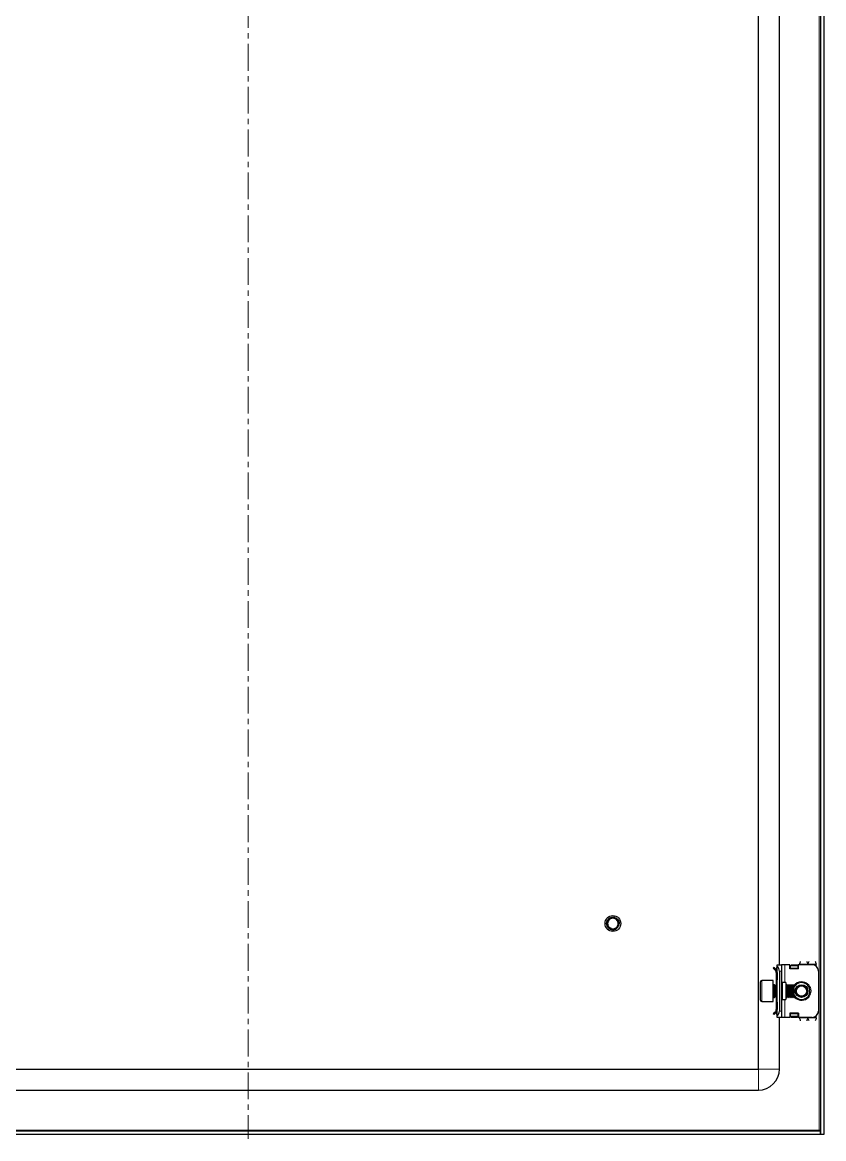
# Model space of a CAD drawing. Header units: millimetres. Extents: x -59 to 1529, y -979 to 1408.
# Drawn here: x 1149 to 1529, y -862 to -333 of the extents above; entities that cross this region are included whole.
import ezdxf

# ---------------------------------------------------------------- set-up
doc = ezdxf.new("R2010")
doc.units = ezdxf.units.MM
doc.linetypes.add('CENTERX2', pattern=[20.32, 12.7, -2.54, 2.54, -2.54])
doc.layers.add('FORMAT', color=7, linetype='Continuous')

msp = doc.modelspace()

# ---------------------------------------------------------------- linework, layer by layer
at = {"color": 8, "linetype": 'Continuous', "lineweight": 18}
for p, q in [((1526.69, 1298.65), (1526.69, -858.15)), ((1506.79, -781.75), (1506.29, -781.75)), ((1506.79, -781.25), (1506.58, -781.04)), ((1508.79, -782.75), (1507.79, -782.75)), ((1510.29, -779.75), (1510.29, -788.25)), ((1516.54, -781.4), (1513.04, -781.4)), ((1517.29, -779.5), (1521.29, -779.5)), ((1525.29, -779.5), (1521.29, -779.5)), ((1499.39, -787.25), (1499.39, -789.56)), ((1509.29, -788.25), (1509.29, -796.25)), ((1499.39, -789.56), (1499.39, -797.25)), ((1505.04, -789.25), (1505.04, -795.25)), ((1510.29, -796.25), (1510.29, -804.75)), ((1506.79, -802.75), (1506.29, -802.75)), ((1506.79, -803.25), (1506.58, -803.46)), ((1507.79, -801.75), (1508.79, -801.75)), ((1513.04, -803.1), (1516.54, -803.1)), ((1521.29, -805), (1517.29, -805)), ((1525.29, -805), (1521.29, -805)), ((1497.79, -829.25), (1497.79, -839.25)), ((1497.79, -829.25), (1507.79, -829.25)), ((1526.69, -858.15), (984.89, -858.15))]:
    msp.add_line(p, q, dxfattribs=at)
at = {"color": 7, "linetype": 'Continuous', "lineweight": 25}
for p, q in [((1527.29, 1300.75), (1527.29, -860.25)), ((1528.79, 1300.75), (1528.79, -860.25)), ((1497.79, -829.25), (1497.79, 1269.75)), ((1507.79, -779.75), (1507.79, -104.75)), ((1425.79, -760.05), (1425.85, -759.74)), ((1425.79, -760.05), (1425.79, -760.1)), ((1425.79, -760.25), (1425.79, -760.25)), ((1425.81, -759.85), (1425.81, -759.9)), ((1425.85, -759.64), (1425.84, -759.69)), ((1425.9, -759.45), (1425.88, -759.5)), ((1425.95, -759.27), (1425.94, -759.31)), ((1426.01, -759.13), (1426.11, -758.95)), ((1426.02, -759.13), (1426.12, -758.94)), ((1426.5, -761.12), (1426.33, -760.71)), ((1426.63, -762.33), (1426.51, -762.2)), ((1426.51, -762.21), (1426.53, -762.23)), ((1426.52, -758.28), (1426.68, -758.16)), ((1428.19, -757.31), (1428.14, -757.32)), ((1429.33, -757.3), (1429.29, -757.29)), ((1429.51, -757.34), (1429.46, -757.33)), ((1429.68, -757.39), (1429.64, -757.37)), ((1429.86, -757.45), (1429.82, -757.43)), ((1430.22, -757.61), (1430.18, -757.59)), ((1430.22, -757.61), (1430.22, -757.72)), ((1430.22, -757.61), (1430.36, -757.73)), ((1430.4, -757.72), (1430.35, -757.69)), ((1430.57, -757.83), (1430.53, -757.81)), ((1430.57, -757.83), (1430.77, -758.02)), ((1430.73, -757.96), (1430.69, -757.93)), ((1430.88, -758.1), (1430.84, -758.07)), ((1431.01, -758.24), (1430.98, -758.2)), ((1431.6, -759.21), (1431.6, -759.2)), ((1431.7, -760.95), (1431.63, -761.19)), ((1431.66, -759.39), (1431.65, -759.34)), ((1431.65, -761.14), (1431.67, -761.1)), ((1431.71, -759.56), (1431.7, -759.52)), ((1431.7, -760.95), (1431.71, -760.91)), ((1431.75, -759.75), (1431.74, -759.7)), ((1431.74, -760.75), (1431.75, -760.71)), ((1431.79, -760.14), (1431.76, -760.38)), ((1431.77, -759.94), (1431.77, -759.89)), ((1431.77, -760.55), (1431.78, -760.5)), ((1431.79, -760.14), (1431.78, -760.09)), ((1431.79, -760.34), (1431.79, -760.29)), ((1426.63, -762.33), (1426.66, -762.36)), ((1426.77, -762.47), (1426.81, -762.5)), ((1426.93, -762.6), (1426.96, -762.63)), ((1427.09, -762.72), (1427.13, -762.75)), ((1428.59, -763.24), (1429.33, -763.17)), ((1429.48, -763.17), (1429.52, -763.16)), ((1429.67, -763.12), (1429.71, -763.1)), ((1429.86, -763.05), (1429.91, -763.03)), ((1430.24, -762.88), (1430.01, -762.96)), ((1430.05, -762.97), (1430.1, -762.95)), ((1430.41, -762.77), (1430.21, -762.89)), ((1430.23, -762.81), (1430.28, -762.85)), ((1430.24, -762.88), (1430.28, -762.85)), ((1505.23, -781.11), (1504.87, -781.46)), ((1505.85, -782.44), (1504.87, -781.46)), ((1506.2, -782.09), (1505.23, -781.11)), ((1505.85, -782.44), (1506.2, -782.09)), ((1506.29, -781.75), (1506.29, -782.14)), ((1506.58, -781.04), (1506.79, -780.84)), ((1506.79, -779.75), (1508.79, -779.75)), ((1506.79, -780.51), (1506.79, -779.75)), ((1506.79, -803.99), (1506.79, -780.51)), ((1507.79, -782.75), (1507.79, -801.75)), ((1508.79, -779.75), (1508.79, -782.75)), ((1510.29, -779.75), (1508.79, -779.75)), ((1508.79, -782.75), (1508.79, -801.75)), ((1512.79, -779.75), (1510.29, -779.75)), ((1512.79, -781.75), (1512.79, -779.75)), ((1516.79, -781.75), (1512.79, -781.75)), ((1513.04, -780.13), (1513.54, -779.77)), ((1513.54, -780.13), (1513.04, -780.48)), ((1513.04, -780.48), (1513.04, -780.13)), ((1513.04, -781.4), (1513.04, -780.48)), ((1513.04, -781.75), (1513.04, -781.4)), ((1513.54, -779.77), (1513.54, -780.13)), ((1513.54, -779.77), (1516.04, -779.77)), ((1513.54, -780.13), (1516.04, -780.13)), ((1516.04, -780.13), (1516.04, -779.77)), ((1516.04, -779.77), (1516.54, -780.13)), ((1516.54, -780.48), (1516.04, -780.13)), ((1516.54, -780.13), (1516.54, -780.48)), ((1516.54, -780.48), (1516.54, -781.4)), ((1516.54, -781.4), (1516.54, -781.75)), ((1516.59, -779.87), (1516.59, -781.75)), ((1516.79, -779.87), (1516.59, -779.87)), ((1516.79, -781.75), (1516.79, -779.75)), ((1523.29, -779.75), (1516.79, -779.75)), ((1517.29, -779.75), (1517.29, -779.5)), ((1525.29, -780.51), (1525.29, -779.5)), ((1526.29, -782.75), (1526.29, -801.75)), ((1498.79, -789.88), (1498.79, -787.85)), ((1504.79, -787.25), (1499.39, -787.25)), ((1504.79, -789.56), (1504.79, -787.25)), ((1506.29, -783.5), (1506.79, -783.5)), ((1506.29, -783.5), (1506.29, -787)), ((1506.79, -787), (1506.29, -787)), ((1506.29, -787), (1506.29, -789.25)), ((1506.79, -783.5), (1506.79, -787)), ((1510.79, -788.25), (1509.29, -788.25)), ((1510.79, -788.25), (1510.79, -796.25)), ((1498.79, -796.65), (1498.79, -789.88)), ((1504.79, -797.25), (1504.79, -789.56)), ((1505.4, -789.25), (1505.04, -789.25)), ((1505.79, -789.8), (1505.4, -789.25)), ((1505.4, -794.78), (1505.4, -789.25)), ((1506.18, -789.25), (1505.79, -789.8)), ((1505.79, -794.31), (1505.79, -789.8)), ((1506.4, -789.25), (1506.18, -789.25)), ((1506.18, -794.78), (1506.18, -789.25)), ((1506.79, -789.8), (1506.4, -789.25)), ((1506.4, -794.78), (1506.4, -789.25)), ((1511.18, -789.25), (1510.79, -789.8)), ((1511.4, -789.25), (1511.18, -789.25)), ((1511.18, -794.78), (1511.18, -789.25)), ((1511.79, -789.8), (1511.4, -789.25)), ((1511.4, -794.78), (1511.4, -789.25)), ((1512.18, -789.25), (1511.79, -789.8)), ((1511.79, -794.31), (1511.79, -789.8)), ((1512.4, -789.25), (1512.18, -789.25)), ((1512.18, -794.78), (1512.18, -789.25)), ((1512.79, -789.8), (1512.4, -789.25)), ((1512.4, -794.78), (1512.4, -789.25)), ((1513.18, -789.25), (1512.79, -789.8)), ((1512.79, -794.31), (1512.79, -789.8)), ((1513.4, -789.25), (1513.18, -789.25)), ((1513.18, -794.78), (1513.18, -789.25)), ((1513.79, -789.8), (1513.4, -789.25)), ((1513.4, -794.78), (1513.4, -789.25)), ((1514.18, -789.25), (1513.79, -789.8)), ((1513.79, -794.31), (1513.79, -789.8)), ((1514.23, -789.25), (1514.18, -789.25)), ((1514.18, -794.78), (1514.18, -789.25)), ((1514.79, -789.8), (1514.23, -789.25)), ((1514.23, -790.63), (1514.23, -789.25)), ((1514.23, -795.25), (1514.23, -790.63)), ((1514.79, -790.93), (1514.79, -789.8)), ((1514.79, -794.7), (1514.79, -790.93)), ((1499.39, -797.25), (1504.79, -797.25)), ((1505.04, -795.25), (1505.4, -795.25)), ((1505.4, -795.25), (1505.79, -794.7)), ((1505.4, -795.25), (1505.4, -794.78)), ((1505.79, -794.7), (1505.79, -794.31)), ((1505.79, -794.7), (1506.18, -795.25)), ((1506.18, -795.25), (1506.18, -794.78)), ((1506.18, -795.25), (1506.4, -795.25)), ((1506.29, -795.25), (1506.29, -797.5)), ((1506.29, -797.5), (1506.79, -797.5)), ((1506.29, -797.5), (1506.29, -801)), ((1506.4, -795.25), (1506.79, -794.7)), ((1506.4, -795.25), (1506.4, -794.78)), ((1506.79, -797.5), (1506.79, -801)), ((1509.29, -796.25), (1510.79, -796.25)), ((1510.79, -794.7), (1511.18, -795.25)), ((1511.18, -795.25), (1511.18, -794.78)), ((1511.18, -795.25), (1511.4, -795.25)), ((1511.4, -795.25), (1511.79, -794.7)), ((1511.4, -795.25), (1511.4, -794.78)), ((1511.79, -794.7), (1511.79, -794.31)), ((1511.79, -794.7), (1512.18, -795.25)), ((1512.18, -795.25), (1512.18, -794.78)), ((1512.18, -795.25), (1512.4, -795.25)), ((1512.4, -795.25), (1512.79, -794.7)), ((1512.4, -795.25), (1512.4, -794.78)), ((1512.79, -794.7), (1512.79, -794.31)), ((1512.79, -794.7), (1513.18, -795.25)), ((1513.18, -795.25), (1513.18, -794.78)), ((1513.18, -795.25), (1513.4, -795.25)), ((1513.4, -795.25), (1513.79, -794.7)), ((1513.4, -795.25), (1513.4, -794.78)), ((1513.79, -794.7), (1513.79, -794.31)), ((1513.79, -794.7), (1514.18, -795.25)), ((1514.18, -795.25), (1514.18, -794.78)), ((1514.18, -795.25), (1514.23, -795.25)), ((1514.23, -795.25), (1514.79, -794.7)), ((1505.85, -802.06), (1504.87, -803.04)), ((1505.23, -803.39), (1504.87, -803.04)), ((1506.2, -802.41), (1505.23, -803.39)), ((1505.85, -802.06), (1506.2, -802.41)), ((1506.29, -801), (1506.79, -801)), ((1506.29, -802.75), (1506.29, -802.29)), ((1506.79, -803.66), (1506.58, -803.46)), ((1506.79, -804.75), (1506.79, -803.99)), ((1508.79, -801.75), (1508.79, -804.75)), ((1516.79, -802.75), (1512.79, -802.75)), ((1512.79, -802.75), (1512.79, -804.75)), ((1513.04, -803.1), (1513.04, -802.75)), ((1513.04, -804.02), (1513.04, -803.1)), ((1513.04, -804.02), (1513.54, -804.37)), ((1513.04, -804.37), (1513.04, -804.02)), ((1513.54, -804.72), (1513.04, -804.37)), ((1516.04, -804.37), (1513.54, -804.37)), ((1513.54, -804.37), (1513.54, -804.72)), ((1516.04, -804.37), (1516.54, -804.02)), ((1516.04, -804.72), (1516.04, -804.37)), ((1516.54, -804.37), (1516.04, -804.72)), ((1516.54, -802.75), (1516.54, -803.1)), ((1516.54, -803.1), (1516.54, -804.02)), ((1516.54, -804.02), (1516.54, -804.37)), ((1516.59, -802.75), (1516.59, -804.63)), ((1516.79, -802.75), (1516.79, -804.75)), ((1525.29, -805), (1525.29, -803.99)), ((1508.79, -804.75), (1506.79, -804.75)), ((1507.79, -829.25), (1507.79, -804.75)), ((1510.29, -804.75), (1508.79, -804.75)), ((1512.79, -804.75), (1510.29, -804.75)), ((1516.04, -804.72), (1513.54, -804.72)), ((1516.59, -804.63), (1516.79, -804.63)), ((1523.29, -804.75), (1516.79, -804.75)), ((1517.29, -805), (1517.29, -804.75)), ((1013.79, -829.25), (1497.79, -829.25)), ((1013.79, -839.25), (1497.79, -839.25)), ((1527.09, -858.75), (984.49, -858.75)), ((1527.09, -860.25), (984.49, -860.25)), ((1526.69, -858.15), (1526.93, -858.75)), ((1527.09, -858.75), (1527.09, -860.25)), ((1528.79, -860.25), (1527.29, -860.25))]:
    msp.add_line(p, q, dxfattribs=at)
for centre, radius in [((1428.79, -760.25), 3.75), ((1518.29, -792.25), 3), ((1518.29, -792.25), 2.76), ((1518.29, -792.25), 2.45)]:
    msp.add_circle(centre, radius, dxfattribs=at)
for centre, radius, start, end in [((1428.79, -760.25), 3, 180, 220.7437), ((1428.79, -760.25), 2.5, 168.5944, 190.5165), ((1428.79, -760.25), 2.5, 108.5944, 168.5944), ((1428.79, -760.25), 2.5, 48.5944, 108.5944), ((1428.79, -760.25), 2.5, 288.5944, 348.5944), ((1428.79, -760.25), 2.5, 348.5944, 48.5944), ((1428.79, -760.25), 3, 239.9286, 266.2193), ((1428.79, -760.25), 2.5, 255.8881, 288.5944), ((1507.29, -781.75), 1, 135, 180), ((1504.79, -782.75), 3, 360, 48.1897), ((1523.29, -782.75), 3, 0, 90), ((1499.39, -787.85), 0.6, 90, 180), ((1509.29, -787.75), 0.5, 180, 270), ((1518.29, -792.25), 4, 270, 151.045), ((1505.04, -789), 0.25, 180, 270), ((1499.39, -796.65), 0.6, 180, 270), ((1505.04, -795.5), 0.25, 90, 180), ((1509.29, -796.75), 0.5, 90, 180), ((1518.29, -792.25), 4, 208.955, 270), ((1507.29, -802.75), 1, 180, 225), ((1504.79, -801.75), 3, 311.8103, 360), ((1523.29, -801.75), 3, 270, 0), ((1497.79, -829.25), 10, 270, 0)]:
    msp.add_arc(centre, radius, start, end, dxfattribs=at)
at = {"color": 8, "linetype": 'Continuous', "lineweight": 18}
for start, end in [(215.4622, 90), (90, 144.5378)]:
    msp.add_arc((1518.29, -792.25), 4.5, start, end, dxfattribs=at)
at = {"color": 7, "linetype": 'Continuous', "lineweight": 25}
for points, knots in [([(1425.79, -760.26), (1425.79, -760.21), (1425.78, -760.13), (1425.8, -760.05), (1425.81, -760.03)], [0, 0, 0, 0, 0.659859, 1, 1, 1, 1]), ([(1426.28, -759.96), (1426.27, -759.97), (1426.25, -760.01), (1426.21, -760.06), (1426.16, -760.11), (1426.09, -760.16), (1426.02, -760.2), (1425.93, -760.23), (1425.86, -760.25), (1425.81, -760.25), (1425.79, -760.25)], [0, 0, 0, 0, 0.060221, 0.18113, 0.301988, 0.42281, 0.589437, 0.75603, 0.87711, 1, 1, 1, 1]), ([(1425.79, -760.05), (1425.83, -760.04), (1425.89, -760.01), (1425.99, -759.99), (1426.08, -759.99), (1426.16, -760.01), (1426.21, -760.03), (1426.23, -760.04)], [0, 0, 0, 0, 0.235039, 0.445532, 0.651268, 0.847853, 1, 1, 1, 1]), ([(1426.14, -760.12), (1426.12, -760.11), (1426.06, -760.09), (1425.97, -760.08), (1425.88, -760.08), (1425.82, -760.1), (1425.79, -760.1)], [0, 0, 0, 0, 0.237597, 0.516729, 0.755527, 1, 1, 1, 1]), ([(1425.79, -760.26), (1425.82, -760.24), (1425.88, -760.21), (1425.97, -760.18), (1426.03, -760.18), (1426.06, -760.18)], [0, 0, 0, 0, 0.371226, 0.708872, 1, 1, 1, 1]), ([(1426.72, -762.03), (1426.69, -762.01), (1426.45, -761.79), (1426.1, -761.33), (1425.86, -760.72), (1425.81, -760.37), (1425.79, -760.25)], [0, 0, 0, 0, 0.050685, 0.485619, 0.826643, 1, 1, 1, 1]), ([(1425.81, -759.85), (1425.85, -759.84), (1425.91, -759.81), (1426.01, -759.81), (1426.1, -759.82), (1426.18, -759.84), (1426.24, -759.87), (1426.27, -759.9), (1426.28, -759.91)], [0, 0, 0, 0, 0.214065, 0.402363, 0.585629, 0.760234, 0.923894, 1, 1, 1, 1]), ([(1426.25, -760.01), (1426.23, -759.99), (1426.17, -759.95), (1426.08, -759.91), (1425.99, -759.89), (1425.9, -759.88), (1425.84, -759.89), (1425.81, -759.9)], [0, 0, 0, 0, 0.1891735, 0.4046974, 0.6202202, 0.8079351, 1, 1, 1, 1]), ([(1426.31, -759.9), (1426.3, -759.89), (1426.27, -759.85), (1426.21, -759.8), (1426.12, -759.75), (1426.03, -759.71), (1425.94, -759.69), (1425.87, -759.69), (1425.84, -759.69)], [0, 0, 0, 0, 0.069872, 0.258455, 0.446951, 0.635422, 0.81547, 1, 1, 1, 1]), ([(1425.85, -759.64), (1425.86, -759.59), (1425.87, -759.51), (1425.91, -759.44), (1425.92, -759.41)], [0, 0, 0, 0, 0.657988, 1, 1, 1, 1]), ([(1425.85, -759.64), (1425.88, -759.64), (1425.95, -759.62), (1426.05, -759.63), (1426.13, -759.65), (1426.21, -759.69), (1426.27, -759.73), (1426.3, -759.76), (1426.31, -759.78)], [0, 0, 0, 0, 0.208898, 0.388587, 0.562428, 0.727295, 0.881578, 1, 1, 1, 1]), ([(1426.31, -759.75), (1426.3, -759.73), (1426.27, -759.69), (1426.21, -759.63), (1426.13, -759.58), (1426.06, -759.54), (1425.97, -759.51), (1425.91, -759.5), (1425.88, -759.5)], [0, 0, 0, 0, 0.137266, 0.30795, 0.478578, 0.649185, 0.822833, 1, 1, 1, 1]), ([(1425.9, -759.45), (1425.93, -759.45), (1425.99, -759.45), (1426.07, -759.46), (1426.15, -759.49), (1426.22, -759.54), (1426.28, -759.59), (1426.32, -759.64), (1426.34, -759.68), (1426.34, -759.7)], [0, 0, 0, 0, 0.165667, 0.330522, 0.488809, 0.638525, 0.778629, 0.909213, 1, 1, 1, 1]), ([(1426.31, -759.61), (1426.31, -759.6), (1426.29, -759.56), (1426.24, -759.49), (1426.16, -759.42), (1426.09, -759.37), (1426.01, -759.33), (1425.96, -759.32), (1425.94, -759.31)], [0, 0, 0, 0, 0.0761511, 0.2767043, 0.47712, 0.6774733, 0.8375735, 1, 1, 1, 1]), ([(1425.95, -759.27), (1426.16, -758.84), (1426.48, -758.2), (1427.06, -757.8), (1427.26, -757.67)], [0, 0, 0, 0, 0.657042, 1, 1, 1, 1]), ([(1425.95, -759.27), (1425.98, -759.27), (1426.04, -759.28), (1426.12, -759.31), (1426.19, -759.35), (1426.24, -759.41), (1426.29, -759.46), (1426.32, -759.53), (1426.34, -759.58), (1426.34, -759.62), (1426.34, -759.63)], [0, 0, 0, 0, 0.154027, 0.307095, 0.452862, 0.590123, 0.718565, 0.838856, 0.95247, 1, 1, 1, 1]), ([(1426.03, -759.14), (1426.04, -759.08), (1426.07, -758.95), (1426.14, -758.84), (1426.17, -758.78)], [0, 0, 0, 0, 0.462482, 1, 1, 1, 1]), ([(1426.16, -758.86), (1426.18, -758.79), (1426.32, -758.45), (1426.64, -758.13), (1426.91, -757.91), (1426.96, -757.87)], [0, 0, 0, 0, 0.17549, 0.867074, 1, 1, 1, 1]), ([(1426.24, -758.73), (1426.26, -758.68), (1426.36, -758.38), (1426.61, -758.17), (1426.81, -757.99)], [0, 0, 0, 0, 0.1718651, 1, 1, 1, 1]), ([(1426.28, -759.92), (1426.27, -760.02), (1426.26, -760.29), (1426.3, -760.55), (1426.33, -760.71)], [0, 0, 0, 0, 0.408521, 1, 1, 1, 1]), ([(1426.34, -759.76), (1426.33, -759.76), (1426.32, -759.81), (1426.3, -759.86), (1426.28, -759.91), (1426.28, -759.92)], [0, 0, 0, 0, 0.157682, 0.8030401, 1, 1, 1, 1]), ([(1427.63, -757.89), (1427.56, -757.93), (1427.24, -758.11), (1426.75, -758.58), (1426.44, -759.16), (1426.35, -759.5), (1426.34, -759.56)], [0, 0, 0, 0, 0.104785, 0.513079, 0.918136, 1, 1, 1, 1]), ([(1426.34, -759.56), (1426.34, -759.59), (1426.35, -759.66), (1426.34, -759.72), (1426.34, -759.76)], [0, 0, 0, 0, 0.544473, 1, 1, 1, 1]), ([(1426.52, -758.28), (1426.52, -758.29), (1426.5, -758.31), (1426.49, -758.33), (1426.47, -758.34)], [0, 0, 0, 0, 0.2967964, 1, 1, 1, 1]), ([(1427.78, -762.48), (1427.71, -762.45), (1427.38, -762.29), (1426.87, -761.87), (1426.62, -761.37), (1426.5, -761.12)], [0, 0, 0, 0, 0.130652, 0.560007, 1, 1, 1, 1]), ([(1426.51, -762.21), (1426.53, -762.18), (1426.56, -762.14), (1426.63, -762.08), (1426.68, -762.05), (1426.71, -762.03), (1426.72, -762.03)], [0, 0, 0, 0, 0.315056, 0.630194, 0.945514, 1, 1, 1, 1]), ([(1427.08, -762.08), (1427.05, -762.07), (1426.99, -762.06), (1426.9, -762.06), (1426.83, -762.07), (1426.74, -762.09), (1426.64, -762.14), (1426.57, -762.19), (1426.53, -762.23)], [0, 0, 0, 0, 0.149407, 0.278563, 0.407661, 0.536722, 0.727045, 1, 1, 1, 1]), ([(1426.65, -758.15), (1426.64, -758.15), (1426.63, -758.16), (1426.62, -758.18), (1426.61, -758.18)], [0, 0, 0, 0, 0.4842322, 1, 1, 1, 1]), ([(1426.63, -762.33), (1426.64, -762.3), (1426.67, -762.25), (1426.73, -762.19), (1426.8, -762.14), (1426.87, -762.1), (1426.94, -762.08), (1427.02, -762.07), (1427.07, -762.08), (1427.09, -762.09)], [0, 0, 0, 0, 0.159446, 0.318034, 0.469983, 0.61348, 0.747649, 0.872856, 1, 1, 1, 1]), ([(1427.14, -762.13), (1427.14, -762.13), (1427.1, -762.13), (1427.04, -762.14), (1426.95, -762.15), (1426.87, -762.19), (1426.79, -762.23), (1426.72, -762.29), (1426.68, -762.34), (1426.66, -762.36)], [0, 0, 0, 0, 0.018281, 0.175639, 0.332896, 0.490097, 0.647274, 0.821632, 1, 1, 1, 1]), ([(1426.72, -762.03), (1426.74, -762.03), (1426.78, -762.02), (1426.87, -762.01), (1426.96, -762.02), (1427.05, -762.06), (1427.13, -762.11), (1427.22, -762.2), (1427.29, -762.31), (1427.31, -762.4), (1427.32, -762.44)], [0, 0, 0, 0, 0.073646, 0.169563, 0.351373, 0.438893, 0.519676, 0.682906, 0.8512, 1, 1, 1, 1]), ([(1426.78, -758.02), (1426.77, -758.03), (1426.76, -758.04), (1426.75, -758.05), (1426.75, -758.05)], [0, 0, 0, 0, 0.485158, 1, 1, 1, 1]), ([(1426.77, -762.47), (1426.78, -762.44), (1426.8, -762.37), (1426.86, -762.29), (1426.92, -762.23), (1426.99, -762.19), (1427.06, -762.16), (1427.12, -762.14), (1427.15, -762.14), (1427.15, -762.14)], [0, 0, 0, 0, 0.198035, 0.367663, 0.531495, 0.686664, 0.831818, 0.981917, 1, 1, 1, 1]), ([(1427.22, -762.21), (1427.21, -762.21), (1427.16, -762.22), (1427.09, -762.24), (1427, -762.29), (1426.92, -762.35), (1426.85, -762.42), (1426.82, -762.47), (1426.81, -762.5)], [0, 0, 0, 0, 0.0505, 0.241124, 0.431653, 0.622154, 0.808692, 1, 1, 1, 1]), ([(1426.92, -757.9), (1426.92, -757.9), (1426.91, -757.91), (1426.9, -757.92), (1426.89, -757.93)], [0, 0, 0, 0, 0.4845464, 1, 1, 1, 1]), ([(1427.08, -757.78), (1427.08, -757.79), (1427.06, -757.8), (1427.05, -757.8), (1427.04, -757.81)], [0, 0, 0, 0, 0.4826873, 1, 1, 1, 1]), ([(1427.08, -757.78), (1427.09, -757.77), (1427.14, -757.74), (1427.2, -757.72), (1427.24, -757.7)], [0, 0, 0, 0, 0.230751, 1, 1, 1, 1]), ([(1427.25, -757.67), (1427.24, -757.68), (1427.23, -757.69), (1427.22, -757.69), (1427.21, -757.7)], [0, 0, 0, 0, 0.4801941, 1, 1, 1, 1]), ([(1427.25, -757.67), (1427.28, -757.69), (1427.34, -757.73), (1427.41, -757.8), (1427.45, -757.85), (1427.46, -757.87)], [0, 0, 0, 0, 0.362858, 0.693435, 1, 1, 1, 1]), ([(1427.61, -757.93), (1427.6, -757.93), (1427.56, -757.92), (1427.49, -757.89), (1427.41, -757.84), (1427.33, -757.77), (1427.29, -757.7), (1427.26, -757.67)], [0, 0, 0, 0, 0.084477, 0.253367, 0.470159, 0.686909, 1, 1, 1, 1]), ([(1427.43, -757.57), (1427.42, -757.58), (1427.41, -757.59), (1427.39, -757.59), (1427.39, -757.6)], [0, 0, 0, 0, 0.477867, 1, 1, 1, 1]), ([(1427.54, -757.88), (1427.54, -757.86), (1427.53, -757.81), (1427.5, -757.74), (1427.45, -757.66), (1427.41, -757.62), (1427.39, -757.6)], [0, 0, 0, 0, 0.154183, 0.462567, 0.728091, 1, 1, 1, 1]), ([(1427.43, -757.57), (1427.46, -757.6), (1427.52, -757.63), (1427.58, -757.71), (1427.63, -757.79), (1427.66, -757.85), (1427.66, -757.89), (1427.66, -757.9)], [0, 0, 0, 0, 0.260762, 0.494805, 0.723794, 0.94279, 1, 1, 1, 1]), ([(1427.62, -757.49), (1427.61, -757.49), (1427.6, -757.5), (1427.58, -757.5), (1427.57, -757.51)], [0, 0, 0, 0, 0.4764859, 1, 1, 1, 1]), ([(1427.71, -757.9), (1427.71, -757.89), (1427.71, -757.83), (1427.7, -757.75), (1427.67, -757.66), (1427.63, -757.58), (1427.59, -757.53), (1427.57, -757.51)], [0, 0, 0, 0, 0.114393, 0.350182, 0.585971, 0.790611, 1, 1, 1, 1]), ([(1427.62, -757.49), (1427.64, -757.48), (1427.7, -757.45), (1427.76, -757.44), (1427.81, -757.43)], [0, 0, 0, 0, 0.301025, 1, 1, 1, 1]), ([(1427.62, -757.49), (1427.65, -757.51), (1427.7, -757.56), (1427.75, -757.63), (1427.79, -757.72), (1427.81, -757.8), (1427.82, -757.86), (1427.81, -757.9), (1427.81, -757.91)], [0, 0, 0, 0, 0.218347, 0.41099, 0.598711, 0.777744, 0.945667, 1, 1, 1, 1]), ([(1427.99, -757.88), (1427.98, -757.88), (1427.93, -757.9), (1427.85, -757.91), (1427.75, -757.91), (1427.68, -757.9), (1427.64, -757.89), (1427.63, -757.89)], [0, 0, 0, 0, 0.099011, 0.388276, 0.61301, 0.895384, 1, 1, 1, 1]), ([(1427.81, -757.41), (1427.8, -757.42), (1427.79, -757.42), (1427.77, -757.43), (1427.76, -757.43)], [0, 0, 0, 0, 0.476579, 1, 1, 1, 1]), ([(1427.84, -757.91), (1427.84, -757.91), (1427.85, -757.87), (1427.86, -757.8), (1427.86, -757.7), (1427.85, -757.6), (1427.81, -757.51), (1427.78, -757.46), (1427.76, -757.43)], [0, 0, 0, 0, 0.019058, 0.219488, 0.419831, 0.620151, 0.807785, 1, 1, 1, 1]), ([(1427.81, -757.41), (1427.83, -757.44), (1427.88, -757.49), (1427.92, -757.57), (1427.95, -757.66), (1427.96, -757.74), (1427.96, -757.81), (1427.94, -757.85), (1427.94, -757.87)], [0, 0, 0, 0, 0.213002, 0.396975, 0.575181, 0.744364, 0.902779, 1, 1, 1, 1]), ([(1428, -757.35), (1428, -757.36), (1427.98, -757.36), (1427.96, -757.36), (1427.96, -757.37)], [0, 0, 0, 0, 0.478977, 1, 1, 1, 1]), ([(1427.96, -757.87), (1427.97, -757.84), (1428, -757.79), (1428.01, -757.7), (1428.02, -757.61), (1428.01, -757.5), (1427.98, -757.42), (1427.96, -757.37)], [0, 0, 0, 0, 0.147065, 0.321231, 0.495346, 0.669443, 1, 1, 1, 1]), ([(1428.26, -757.65), (1428.25, -757.66), (1428.23, -757.71), (1428.16, -757.79), (1428.07, -757.85), (1428.01, -757.87), (1427.99, -757.88)], [0, 0, 0, 0, 0.153621, 0.528305, 0.811762, 1, 1, 1, 1]), ([(1428, -757.35), (1428.02, -757.38), (1428.06, -757.44), (1428.09, -757.53), (1428.1, -757.61), (1428.1, -757.69), (1428.08, -757.77), (1428.06, -757.82), (1428.04, -757.85), (1428.03, -757.86)], [0, 0, 0, 0, 0.195461, 0.359649, 0.517607, 0.666788, 0.806268, 0.936243, 1, 1, 1, 1]), ([(1428.08, -757.81), (1428.08, -757.81), (1428.11, -757.77), (1428.14, -757.68), (1428.17, -757.57), (1428.17, -757.48), (1428.17, -757.4), (1428.15, -757.35), (1428.14, -757.32)], [0, 0, 0, 0, 0.001313, 0.309582, 0.493731, 0.677835, 0.837663, 1, 1, 1, 1]), ([(1428.11, -757.82), (1428.14, -757.8), (1428.19, -757.76), (1428.23, -757.69), (1428.25, -757.66), (1428.26, -757.65)], [0, 0, 0, 0, 0.41332, 0.833507, 1, 1, 1, 1]), ([(1428.19, -757.31), (1428.2, -757.34), (1428.22, -757.39), (1428.24, -757.47), (1428.24, -757.56), (1428.23, -757.63), (1428.19, -757.72), (1428.15, -757.78), (1428.12, -757.81)], [0, 0, 0, 0, 0.1625787, 0.3241601, 0.4782157, 0.6233718, 0.7592045, 1, 1, 1, 1]), ([(1428.15, -757.33), (1428.17, -757.32), (1428.29, -757.28), (1428.41, -757.27), (1428.52, -757.26)], [0, 0, 0, 0, 0.169871, 1, 1, 1, 1]), ([(1428.19, -757.31), (1428.22, -757.3), (1428.54, -757.24), (1429.18, -757.23), (1429.84, -757.41), (1430.17, -757.59), (1430.24, -757.62)], [0, 0, 0, 0, 0.044285, 0.46488, 0.894202, 1, 1, 1, 1]), ([(1430.23, -757.93), (1430.17, -757.9), (1429.84, -757.72), (1429.17, -757.54), (1428.55, -757.57), (1428.26, -757.65), (1428.26, -757.65)], [0, 0, 0, 0, 0.102158, 0.551599, 0.99962, 1, 1, 1, 1]), ([(1428.62, -757.28), (1428.69, -757.27), (1428.86, -757.24), (1429.03, -757.26), (1429.13, -757.27)], [0, 0, 0, 0, 0.399625, 1, 1, 1, 1]), ([(1429.28, -757.31), (1429.33, -757.31), (1429.48, -757.32), (1429.63, -757.37), (1429.72, -757.4)], [0, 0, 0, 0, 0.353316, 1, 1, 1, 1]), ([(1430.15, -757.91), (1430.15, -757.9), (1430.15, -757.87), (1430.16, -757.8), (1430.19, -757.71), (1430.22, -757.65), (1430.24, -757.62)], [0, 0, 0, 0, 0.058255, 0.305509, 0.64716, 1, 1, 1, 1]), ([(1430.44, -758.37), (1430.43, -758.37), (1430.39, -758.33), (1430.35, -758.27), (1430.3, -758.19), (1430.26, -758.1), (1430.24, -758.01), (1430.23, -757.96), (1430.23, -757.93)], [0, 0, 0, 0, 0.066273, 0.267344, 0.423096, 0.618734, 0.814089, 1, 1, 1, 1]), ([(1430.24, -757.93), (1430.26, -757.91), (1430.29, -757.86), (1430.33, -757.78), (1430.35, -757.72), (1430.35, -757.69)], [0, 0, 0, 0, 0.351509, 0.671861, 1, 1, 1, 1]), ([(1430.25, -762.8), (1430.32, -762.75), (1430.67, -762.52), (1431.16, -762.02), (1431.39, -761.46), (1431.49, -761.22)], [0, 0, 0, 0, 0.128781, 0.613629, 1, 1, 1, 1]), ([(1430.4, -757.72), (1430.39, -757.75), (1430.39, -757.82), (1430.36, -757.92), (1430.31, -758), (1430.28, -758.05), (1430.26, -758.07), (1430.26, -758.07)], [0, 0, 0, 0, 0.275174, 0.522846, 0.765225, 0.99702, 1, 1, 1, 1]), ([(1430.27, -758.12), (1430.28, -758.11), (1430.32, -758.09), (1430.39, -758.04), (1430.45, -757.97), (1430.5, -757.89), (1430.52, -757.83), (1430.53, -757.81)], [0, 0, 0, 0, 0.0849649, 0.3293377, 0.5737157, 0.7844106, 1, 1, 1, 1]), ([(1430.57, -757.83), (1430.56, -757.87), (1430.55, -757.94), (1430.51, -758.03), (1430.46, -758.1), (1430.4, -758.16), (1430.35, -758.2), (1430.32, -758.21), (1430.32, -758.21)], [0, 0, 0, 0, 0.222831, 0.420099, 0.612409, 0.79585, 0.967895, 1, 1, 1, 1]), ([(1430.33, -758.24), (1430.33, -758.24), (1430.37, -758.23), (1430.43, -758.2), (1430.52, -758.15), (1430.59, -758.09), (1430.65, -758.01), (1430.68, -757.96), (1430.69, -757.93)], [0, 0, 0, 0, 0.002693, 0.20821, 0.413641, 0.619057, 0.807274, 1, 1, 1, 1]), ([(1430.73, -757.96), (1430.72, -758), (1430.7, -758.06), (1430.65, -758.14), (1430.59, -758.21), (1430.53, -758.26), (1430.47, -758.3), (1430.43, -758.3), (1430.42, -758.3)], [0, 0, 0, 0, 0.219212, 0.409339, 0.593597, 0.768568, 0.932394, 1, 1, 1, 1]), ([(1430.43, -758.33), (1430.46, -758.32), (1430.53, -758.31), (1430.62, -758.27), (1430.71, -758.22), (1430.78, -758.15), (1430.82, -758.1), (1430.84, -758.07)], [0, 0, 0, 0, 0.190996, 0.383798, 0.576553, 0.78528, 1, 1, 1, 1]), ([(1430.89, -758.45), (1430.88, -758.46), (1430.85, -758.47), (1430.8, -758.49), (1430.71, -758.49), (1430.61, -758.48), (1430.51, -758.43), (1430.46, -758.39), (1430.44, -758.37)], [0, 0, 0, 0, 0.045866, 0.230744, 0.387461, 0.658246, 0.861978, 1, 1, 1, 1]), ([(1430.88, -758.1), (1430.86, -758.13), (1430.84, -758.19), (1430.78, -758.26), (1430.71, -758.32), (1430.64, -758.36), (1430.57, -758.38), (1430.52, -758.38), (1430.5, -758.38)], [0, 0, 0, 0, 0.211659, 0.390361, 0.562352, 0.724819, 0.876696, 1, 1, 1, 1]), ([(1430.52, -758.4), (1430.53, -758.4), (1430.6, -758.41), (1430.69, -758.39), (1430.81, -758.35), (1430.9, -758.29), (1430.95, -758.24), (1430.98, -758.2)], [0, 0, 0, 0, 0.046579, 0.362688, 0.551736, 0.740753, 1, 1, 1, 1]), ([(1430.52, -758.44), (1430.56, -758.45), (1430.62, -758.47), (1430.71, -758.48), (1430.8, -758.47), (1430.86, -758.46), (1430.89, -758.45)], [0, 0, 0, 0, 0.251795, 0.502165, 0.752314, 1, 1, 1, 1]), ([(1431.01, -758.24), (1431, -758.26), (1430.96, -758.31), (1430.9, -758.37), (1430.83, -758.41), (1430.76, -758.44), (1430.68, -758.46), (1430.62, -758.46), (1430.58, -758.45), (1430.57, -758.44)], [0, 0, 0, 0, 0.169226, 0.337427, 0.497935, 0.649179, 0.790582, 0.922688, 1, 1, 1, 1]), ([(1431.62, -760.29), (1431.62, -760.22), (1431.6, -759.82), (1431.42, -759.15), (1431.06, -758.68), (1430.89, -758.45)], [0, 0, 0, 0, 0.108003, 0.585763, 1, 1, 1, 1]), ([(1431.01, -758.24), (1431.13, -758.39), (1431.42, -758.74), (1431.71, -759.4), (1431.76, -759.91), (1431.79, -760.16)], [0, 0, 0, 0, 0.274163, 0.639603, 1, 1, 1, 1]), ([(1431.1, -758.37), (1431.14, -758.41), (1431.28, -758.54), (1431.37, -758.71), (1431.43, -758.84)], [0, 0, 0, 0, 0.288707, 1, 1, 1, 1]), ([(1431.22, -760.82), (1431.23, -760.85), (1431.24, -760.91), (1431.28, -761), (1431.33, -761.07), (1431.38, -761.14), (1431.44, -761.19), (1431.48, -761.21), (1431.49, -761.22)], [0, 0, 0, 0, 0.1827374, 0.3634226, 0.5439468, 0.7243733, 0.9047468, 1, 1, 1, 1]), ([(1431.49, -761.22), (1431.49, -761.22), (1431.45, -761.21), (1431.4, -761.18), (1431.34, -761.13), (1431.29, -761.08), (1431.25, -761), (1431.22, -760.9), (1431.23, -760.8), (1431.24, -760.75), (1431.24, -760.74)], [0, 0, 0, 0, 0.022761, 0.192243, 0.346896, 0.477535, 0.588677, 0.783334, 0.968624, 1, 1, 1, 1]), ([(1431.65, -761.14), (1431.62, -761.14), (1431.56, -761.14), (1431.48, -761.11), (1431.4, -761.08), (1431.34, -761.03), (1431.29, -760.97), (1431.25, -760.92), (1431.24, -760.88), (1431.23, -760.86)], [0, 0, 0, 0, 0.1648015, 0.3286622, 0.485343, 0.633184, 0.7714895, 0.9006567, 1, 1, 1, 1]), ([(1431.24, -760.74), (1431.25, -760.71), (1431.27, -760.64), (1431.32, -760.54), (1431.39, -760.45), (1431.45, -760.39), (1431.52, -760.34), (1431.58, -760.31), (1431.61, -760.29), (1431.62, -760.29)], [0, 0, 0, 0, 0.125166, 0.336769, 0.488675, 0.640371, 0.791962, 0.943503, 1, 1, 1, 1]), ([(1431.24, -760.79), (1431.25, -760.81), (1431.28, -760.85), (1431.33, -760.92), (1431.41, -760.99), (1431.49, -761.04), (1431.58, -761.08), (1431.64, -761.09), (1431.67, -761.1)], [0, 0, 0, 0, 0.1126873, 0.2669781, 0.4643321, 0.6616074, 0.8291568, 1, 1, 1, 1]), ([(1431.7, -760.95), (1431.67, -760.96), (1431.6, -760.97), (1431.51, -760.95), (1431.43, -760.93), (1431.36, -760.89), (1431.3, -760.84), (1431.27, -760.8), (1431.25, -760.78)], [0, 0, 0, 0, 0.207037, 0.38272, 0.55212, 0.712365, 0.86221, 1, 1, 1, 1]), ([(1431.74, -760.75), (1431.71, -760.76), (1431.64, -760.78), (1431.55, -760.78), (1431.46, -760.77), (1431.38, -760.74), (1431.32, -760.7), (1431.28, -760.66), (1431.27, -760.65)], [0, 0, 0, 0, 0.205811, 0.38496, 0.558827, 0.724121, 0.878934, 1, 1, 1, 1]), ([(1431.28, -760.7), (1431.3, -760.72), (1431.35, -760.77), (1431.43, -760.83), (1431.52, -760.87), (1431.61, -760.9), (1431.68, -760.9), (1431.71, -760.91)], [0, 0, 0, 0, 0.183111, 0.381533, 0.579913, 0.787111, 1, 1, 1, 1]), ([(1431.31, -760.57), (1431.33, -760.59), (1431.39, -760.63), (1431.48, -760.67), (1431.57, -760.7), (1431.66, -760.71), (1431.72, -760.71), (1431.75, -760.71)], [0, 0, 0, 0, 0.19243, 0.403622, 0.614801, 0.805152, 1, 1, 1, 1]), ([(1431.77, -760.55), (1431.74, -760.56), (1431.67, -760.59), (1431.58, -760.6), (1431.49, -760.6), (1431.4, -760.57), (1431.35, -760.56), (1431.33, -760.54), (1431.32, -760.54)], [0, 0, 0, 0, 0.227908, 0.430276, 0.627707, 0.816134, 0.99284, 1, 1, 1, 1]), ([(1431.39, -760.45), (1431.4, -760.45), (1431.43, -760.47), (1431.5, -760.5), (1431.6, -760.52), (1431.69, -760.52), (1431.75, -760.51), (1431.78, -760.5)], [0, 0, 0, 0, 0.0501556, 0.3045132, 0.5588802, 0.7769031, 1, 1, 1, 1]), ([(1431.79, -760.34), (1431.75, -760.36), (1431.69, -760.39), (1431.59, -760.41), (1431.51, -760.42), (1431.46, -760.41), (1431.44, -760.41)], [0, 0, 0, 0, 0.293779, 0.558982, 0.818494, 1, 1, 1, 1]), ([(1431.48, -758.95), (1431.5, -758.98), (1431.59, -759.12), (1431.63, -759.28), (1431.67, -759.41)], [0, 0, 0, 0, 0.192577, 1, 1, 1, 1]), ([(1431.56, -760.32), (1431.58, -760.32), (1431.63, -760.33), (1431.7, -760.32), (1431.76, -760.3), (1431.79, -760.29)], [0, 0, 0, 0, 0.236131, 0.613435, 1, 1, 1, 1]), ([(1431.66, -761.08), (1431.66, -761.1), (1431.65, -761.17), (1431.62, -761.22), (1431.61, -761.25)], [0, 0, 0, 0, 0.405617, 1, 1, 1, 1]), ([(1431.68, -759.51), (1431.69, -759.55), (1431.75, -759.7), (1431.77, -759.86), (1431.78, -759.98)], [0, 0, 0, 0, 0.2829098, 1, 1, 1, 1]), ([(1426.93, -762.6), (1426.93, -762.57), (1426.95, -762.5), (1426.99, -762.41), (1427.05, -762.34), (1427.11, -762.29), (1427.17, -762.25), (1427.21, -762.24), (1427.23, -762.23)], [0, 0, 0, 0, 0.209239, 0.392702, 0.571062, 0.740844, 0.899958, 1, 1, 1, 1]), ([(1427.28, -762.31), (1427.26, -762.32), (1427.2, -762.35), (1427.12, -762.4), (1427.05, -762.47), (1427, -762.55), (1426.98, -762.6), (1426.96, -762.63)], [0, 0, 0, 0, 0.172104, 0.391099, 0.610089, 0.802801, 1, 1, 1, 1]), ([(1427.09, -762.72), (1427.1, -762.69), (1427.1, -762.62), (1427.14, -762.53), (1427.19, -762.45), (1427.24, -762.39), (1427.28, -762.36), (1427.29, -762.35)], [0, 0, 0, 0, 0.240212, 0.454711, 0.664287, 0.864517, 1, 1, 1, 1]), ([(1427.33, -762.46), (1427.31, -762.48), (1427.26, -762.52), (1427.2, -762.59), (1427.16, -762.67), (1427.14, -762.72), (1427.13, -762.75)], [0, 0, 0, 0, 0.228254, 0.510351, 0.752319, 1, 1, 1, 1]), ([(1427.27, -762.84), (1427.27, -762.8), (1427.27, -762.73), (1427.3, -762.63), (1427.32, -762.57), (1427.34, -762.55), (1427.34, -762.55)], [0, 0, 0, 0, 0.357139, 0.680979, 0.998183, 1, 1, 1, 1]), ([(1427.32, -762.44), (1427.33, -762.45), (1427.34, -762.5), (1427.34, -762.57), (1427.34, -762.66), (1427.32, -762.76), (1427.3, -762.82), (1427.28, -762.85)], [0, 0, 0, 0, 0.113604, 0.31095, 0.508229, 0.75166, 1, 1, 1, 1]), ([(1428.18, -762.67), (1427.89, -762.62), (1427.6, -762.57), (1427.33, -762.44), (1427.32, -762.44)], [0, 0, 0, 0, 0.965671, 1, 1, 1, 1]), ([(1428.18, -762.67), (1428.08, -762.64), (1427.95, -762.58), (1427.82, -762.51), (1427.78, -762.48)], [0, 0, 0, 0, 0.681733, 1, 1, 1, 1]), ([(1429.33, -763.17), (1429.33, -763.16), (1429.31, -763.11), (1429.29, -763.03), (1429.29, -762.95), (1429.31, -762.88), (1429.34, -762.8), (1429.41, -762.72), (1429.5, -762.65), (1429.56, -762.63), (1429.58, -762.62)], [0, 0, 0, 0, 0.098631, 0.238541, 0.378532, 0.49895, 0.601027, 0.777401, 0.9101, 1, 1, 1, 1]), ([(1429.49, -762.67), (1429.48, -762.67), (1429.45, -762.7), (1429.41, -762.76), (1429.37, -762.84), (1429.34, -762.93), (1429.33, -763.02), (1429.32, -763.11), (1429.33, -763.15), (1429.33, -763.17)], [0, 0, 0, 0, 0.036757, 0.196192, 0.355485, 0.51469, 0.719746, 0.882005, 1, 1, 1, 1]), ([(1429.48, -763.17), (1429.46, -763.14), (1429.43, -763.09), (1429.41, -763.01), (1429.4, -762.92), (1429.41, -762.84), (1429.43, -762.75), (1429.48, -762.69), (1429.5, -762.66)], [0, 0, 0, 0, 0.16279, 0.324686, 0.479688, 0.626058, 0.76302, 1, 1, 1, 1]), ([(1429.57, -762.64), (1429.55, -762.66), (1429.53, -762.71), (1429.5, -762.8), (1429.48, -762.89), (1429.48, -763.02), (1429.51, -763.11), (1429.52, -763.16)], [0, 0, 0, 0, 0.13286, 0.29106, 0.491007, 0.69089, 1, 1, 1, 1]), ([(1429.67, -763.12), (1429.65, -763.09), (1429.6, -763.04), (1429.57, -762.95), (1429.55, -762.87), (1429.54, -762.78), (1429.56, -762.71), (1429.57, -762.65), (1429.59, -762.63), (1429.59, -762.62)], [0, 0, 0, 0, 0.198483, 0.367712, 0.531083, 0.685778, 0.830503, 0.965152, 1, 1, 1, 1]), ([(1429.58, -762.62), (1429.6, -762.62), (1429.64, -762.6), (1429.72, -762.59), (1429.82, -762.59), (1429.91, -762.6), (1430, -762.63), (1430.08, -762.66), (1430.16, -762.71), (1430.21, -762.76), (1430.24, -762.79), (1430.25, -762.8)], [0, 0, 0, 0, 0.04296, 0.1733, 0.274263, 0.401081, 0.527716, 0.654259, 0.780759, 0.936852, 1, 1, 1, 1]), ([(1429.68, -762.6), (1429.67, -762.61), (1429.66, -762.65), (1429.64, -762.72), (1429.63, -762.82), (1429.64, -762.92), (1429.67, -763.01), (1429.7, -763.07), (1429.71, -763.1)], [0, 0, 0, 0, 0.043388, 0.23288, 0.422274, 0.611632, 0.803279, 1, 1, 1, 1]), ([(1429.86, -763.05), (1429.83, -763.03), (1429.79, -762.98), (1429.74, -762.9), (1429.7, -762.81), (1429.69, -762.73), (1429.69, -762.66), (1429.7, -762.61), (1429.7, -762.6)], [0, 0, 0, 0, 0.208724, 0.39105, 0.568219, 0.73683, 0.894853, 1, 1, 1, 1]), ([(1429.8, -762.59), (1429.79, -762.62), (1429.78, -762.68), (1429.79, -762.78), (1429.82, -762.87), (1429.85, -762.96), (1429.89, -763.01), (1429.91, -763.03)], [0, 0, 0, 0, 0.181695, 0.396783, 0.61186, 0.803681, 1, 1, 1, 1]), ([(1430.05, -762.97), (1430.02, -762.95), (1429.97, -762.91), (1429.91, -762.83), (1429.86, -762.75), (1429.84, -762.67), (1429.83, -762.62), (1429.83, -762.59)], [0, 0, 0, 0, 0.234253, 0.442787, 0.646465, 0.841043, 1, 1, 1, 1]), ([(1429.94, -762.61), (1429.94, -762.61), (1429.94, -762.65), (1429.96, -762.71), (1429.99, -762.8), (1430.04, -762.88), (1430.08, -762.93), (1430.1, -762.95)], [0, 0, 0, 0, 0.00279, 0.269575, 0.536371, 0.765499, 1, 1, 1, 1]), ([(1430.24, -762.88), (1430.21, -762.86), (1430.15, -762.82), (1430.08, -762.75), (1430.03, -762.69), (1430.02, -762.65), (1430.01, -762.64)], [0, 0, 0, 0, 0.319514, 0.608493, 0.891527, 1, 1, 1, 1]), ([(1506.29, -783.5), (1506.27, -783.31), (1506.23, -783.02), (1506.05, -782.67), (1505.92, -782.52), (1505.85, -782.44)], [0, 0, 0, 0, 0.485042, 0.738404, 1, 1, 1, 1]), ([(1506.79, -783.5), (1506.76, -783.26), (1506.71, -782.77), (1506.42, -782.32), (1506.23, -782.11), (1506.2, -782.09)], [0, 0, 0, 0, 0.461863, 0.923726, 1, 1, 1, 1]), ([(1517.29, -779.5), (1517.38, -779.26), (1517.57, -778.77), (1517.76, -778.37), (1517.86, -778.18)], [0, 0, 0, 0, 0.502065, 1, 1, 1, 1]), ([(1520.72, -778.19), (1520.79, -778.34), (1520.97, -778.69), (1521.16, -779.18), (1521.27, -779.46), (1521.29, -779.5)], [0, 0, 0, 0, 0.415483, 0.917152, 1, 1, 1, 1]), ([(1521.29, -779.5), (1521.38, -779.26), (1521.57, -778.77), (1521.76, -778.37), (1521.86, -778.18)], [0, 0, 0, 0, 0.502065, 1, 1, 1, 1]), ([(1524.72, -778.19), (1524.79, -778.34), (1524.97, -778.69), (1525.16, -779.18), (1525.27, -779.46), (1525.29, -779.5)], [0, 0, 0, 0, 0.415483, 0.917152, 1, 1, 1, 1]), ([(1505.85, -802.06), (1505.97, -801.91), (1506.15, -801.68), (1506.27, -801.3), (1506.28, -801.1), (1506.29, -801)], [0, 0, 0, 0, 0.485042, 0.738404, 1, 1, 1, 1]), ([(1506.2, -802.41), (1506.35, -802.22), (1506.66, -801.85), (1506.78, -801.32), (1506.79, -801.04), (1506.79, -801)], [0, 0, 0, 0, 0.461863, 0.923726, 1, 1, 1, 1]), ([(1517.86, -806.31), (1517.78, -806.15), (1517.61, -805.81), (1517.41, -805.32), (1517.3, -805.04), (1517.29, -805)], [0, 0, 0, 0, 0.415483, 0.917152, 1, 1, 1, 1]), ([(1521.29, -805), (1521.19, -805.24), (1521, -805.73), (1520.81, -806.13), (1520.72, -806.32)], [0, 0, 0, 0, 0.502065, 1, 1, 1, 1]), ([(1521.86, -806.31), (1521.78, -806.15), (1521.61, -805.81), (1521.41, -805.32), (1521.3, -805.04), (1521.29, -805)], [0, 0, 0, 0, 0.415483, 0.917152, 1, 1, 1, 1]), ([(1525.29, -805), (1525.19, -805.24), (1525, -805.73), (1524.81, -806.13), (1524.72, -806.32)], [0, 0, 0, 0, 0.502065, 1, 1, 1, 1]), ([(1527.09, -859.14), (1527.1, -859.16), (1527.25, -859.53), (1527.27, -859.9), (1527.29, -860.25)], [0, 0, 0, 0, 0.054097, 1, 1, 1, 1])]:
    msp.add_open_spline(points, degree=3, knots=knots, dxfattribs=at)
msp.add_open_spline([(1527.09, -858.75), (1527.05, -858.74), (1526.99, -858.72), (1526.89, -858.58), (1526.79, -858.39), (1526.72, -858.23), (1526.69, -858.15)], degree=3, dxfattribs=at)
at = {"layer": 'FORMAT', "linetype": 'CENTERX2', "lineweight": 18}
msp.add_line((1255.79, 1302.75), (1255.79, -862.25), dxfattribs=at)

doc.saveas('drawing.dxf')
